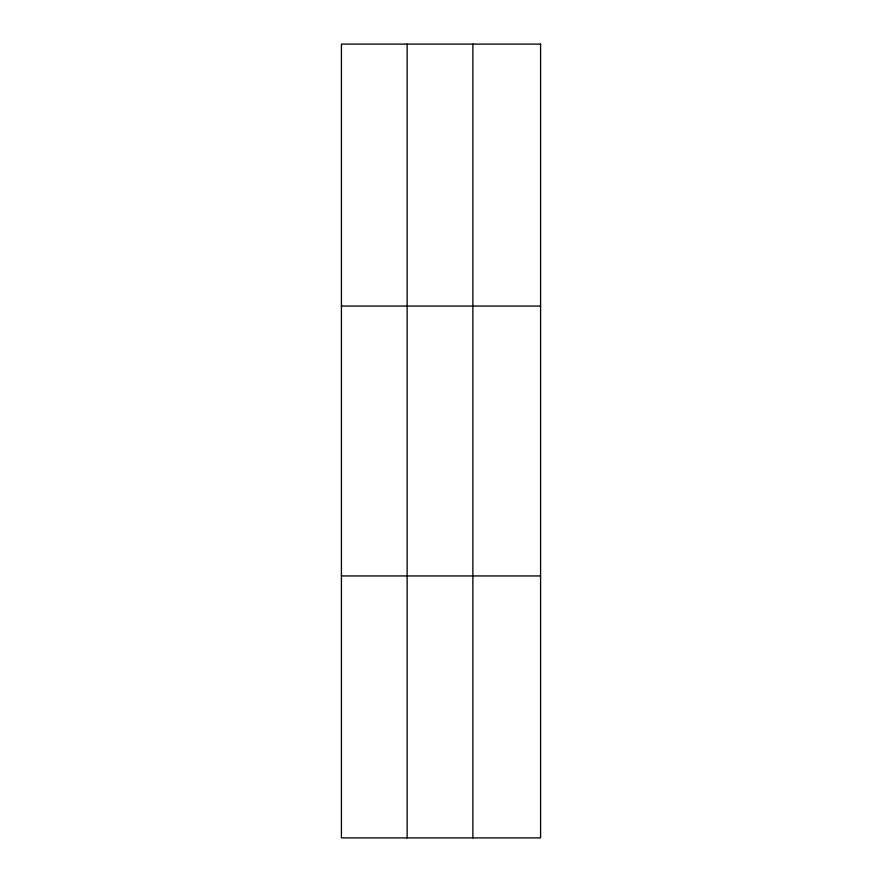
<?xml version="1.0" encoding="UTF-8"?>
<svg xmlns="http://www.w3.org/2000/svg" width="882" height="882" viewBox="0 0 882 882"><rect width="100%" height="100%" fill="white"/><g stroke="black" fill="none" stroke-linecap="round" stroke-linejoin="round"><path stroke-width="1.32" d="M407.142 837.9L407.142 44.1M472.862 837.9L472.862 44.1M341.422 306.054L540.578 306.054M341.422 575.946L540.578 575.946M540.578 44.1L540.578 837.9L341.422 837.9L341.422 44.1L540.578 44.1"/></g></svg>
